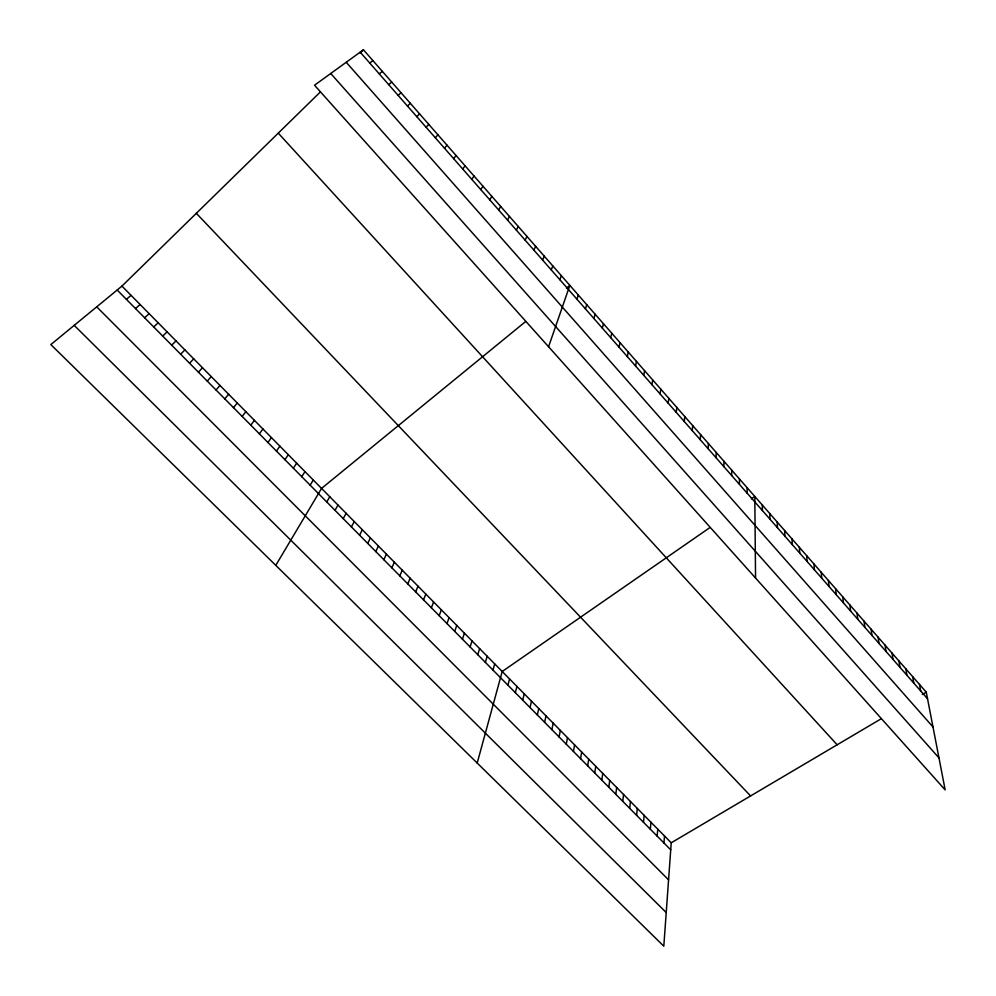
<?xml version="1.0" encoding="UTF-8"?>
<svg xmlns="http://www.w3.org/2000/svg" width="996" height="996" viewBox="0 0 996 996"><rect width="100%" height="100%" fill="white"/><g stroke="black" fill="none" stroke-linecap="round" stroke-linejoin="round"><path stroke-width="1.49" d="M747.149 493.169L747.162 487.741M739.418 484.355L739.48 478.989M731.649 475.503L731.774 470.187M723.843 466.601L724.03 461.347M716.012 457.674L716.249 452.47M708.131 448.698L708.43 443.544M121.948 286.101L671.229 842.803L663.809 946.2L50.833 344.579L121.948 286.101L320.114 92.192M700.213 439.672L700.586 434.58M663.958 842.99L664.506 835.98M692.27 430.608L692.693 425.578M657.161 836.105L657.758 829.133M650.326 829.207L650.973 822.26M684.277 421.507L684.762 416.54M643.478 822.273L644.163 815.363M636.593 815.313L637.328 808.441M676.259 412.369L676.807 407.451M629.696 808.329L630.468 801.494M622.761 801.319L623.583 794.509M668.192 403.181L668.814 398.325M615.789 794.285L616.673 787.5M608.805 787.214L609.726 780.466M660.099 393.943L660.771 389.15M601.783 780.117L602.754 773.406M594.737 772.983L595.757 766.31M651.957 384.668L652.704 379.937M587.665 765.837L588.736 759.189M580.568 758.653L581.689 752.042M643.777 375.355L644.586 370.686M573.435 751.445L574.605 744.871M566.276 744.199L567.496 737.663M635.573 365.993L636.444 361.386M559.08 736.928L560.362 730.429M551.871 729.632L553.191 723.171M627.318 356.593L628.252 352.036M544.625 722.299L545.995 715.875M537.342 714.941L538.774 708.554M619.026 347.131L620.022 342.649M530.034 707.558L531.515 701.196M522.701 700.138L524.232 693.814M610.685 337.644L611.768 333.212M515.33 692.681L516.924 686.406M602.319 328.095L603.464 323.737M507.935 685.211L509.579 678.961M477.196 763.048L502.208 671.491L709.862 527.606M593.915 318.508L595.122 314.213M492.958 670.059L494.713 663.896M485.376 662.39L487.181 656.264M585.461 308.885L586.731 304.651M477.756 654.683L479.624 648.608M470.112 646.952L472.029 640.914M576.97 299.198L578.315 295.04M462.43 639.183L464.41 633.182M454.724 631.389L456.753 625.426M548.572 346.757L569.849 285.379L566.487 288.143M446.98 623.558L449.072 617.632M439.199 615.69L441.353 609.813M559.864 279.702L561.346 275.68M431.393 607.797L433.596 601.958M423.549 599.853L425.815 594.064M551.249 269.891L552.805 265.932M415.668 591.898L417.996 586.146M542.583 260.018L544.227 256.134M407.762 583.893L410.153 578.19M399.819 575.862L402.26 570.198M391.839 567.795L394.354 562.18M533.893 250.108L535.599 246.286M383.821 559.69L386.398 554.125M525.141 240.148L526.934 236.388M375.778 551.547L378.418 546.032M367.698 543.38L370.4 537.902M516.364 230.138L518.219 226.453M359.581 535.163L362.345 529.735M351.426 526.921L354.252 521.543M507.537 220.079L509.466 216.468M343.247 518.642L346.135 513.314M335.017 510.326L337.98 505.047M498.66 209.969L500.677 206.433M326.763 501.984L329.788 496.743M275.78 565.367L321.559 488.401L525.502 321.646M489.746 199.81L491.837 196.349M310.142 485.164L313.292 480.022M301.776 476.698L304.988 471.618M480.794 189.601L482.96 186.202M293.372 468.207L296.659 463.165M284.931 459.666L288.28 454.686M471.793 179.342L474.034 176.018M276.452 451.088L279.876 446.158M267.936 442.485L271.422 437.593M462.742 169.021L465.07 165.784M259.383 433.833L262.944 429.002M250.793 425.143L254.416 420.362M453.653 158.663L456.056 155.501M242.153 416.415L245.863 411.684M444.515 148.255L447.005 145.167M233.487 407.65L237.272 402.982M224.785 398.848L228.632 394.229M435.339 137.784L437.904 134.784M216.032 389.996L219.954 385.44M207.255 381.119L211.252 376.613M426.114 127.264L428.753 124.338M198.428 372.193L202.499 367.736M189.564 363.229L193.71 358.834M416.838 116.694L419.565 113.855M180.662 354.215L184.883 349.882M171.71 345.176L176.006 340.893M407.513 106.074L410.327 103.31M360.141 53.025L363.44 49.8L926.255 692.158L945.167 789.903L314.524 85.233L363.44 49.8M162.721 336.088L167.104 331.867M153.695 326.962L158.152 322.791M398.139 95.404L401.039 92.715M144.632 317.786L149.163 313.678M135.518 308.573L140.137 304.527M388.726 84.672L391.714 82.07M126.368 299.323L131.061 295.339M379.264 73.878L382.34 71.363M369.753 63.047L372.915 60.607M751.382 498.834L754.806 496.469L755.553 578.029M671.229 842.803L881.049 718.863M922.333 694.473L926.255 692.158M74.214 325.356L666.224 912.548M96.724 306.843L668.577 879.842M117.179 290.023L670.731 849.837M196.337 213.306L750.586 795.928M278.27 133.14L837.15 744.796M330.734 73.492L938.979 757.906M346.222 62.275L932.991 726.98M360.191 52.153L927.537 698.756M919.47 684.401L920.69 690.95M912.635 676.608L913.818 683.119M905.787 668.789L906.92 675.263M898.902 660.933L899.998 667.357M891.993 653.04L893.038 659.427M885.046 645.122L886.042 651.459M878.074 637.166L879.02 643.466M871.077 629.173L871.973 635.423M864.042 621.155L864.889 627.356M856.983 613.088L857.78 619.251M849.887 604.995L850.634 611.108M842.765 596.865L843.463 602.929M835.607 588.698L836.254 594.724M828.423 580.494L829.021 586.47M821.202 572.264L821.75 578.19M813.956 563.985L814.442 569.861M806.673 555.681L807.109 561.507M799.365 547.327L799.751 553.116M792.019 538.948L792.343 544.675M784.636 530.519L784.91 536.209M777.229 522.066L777.453 527.693M769.784 513.575L769.945 519.153M762.313 505.034L762.413 510.562"/></g></svg>
